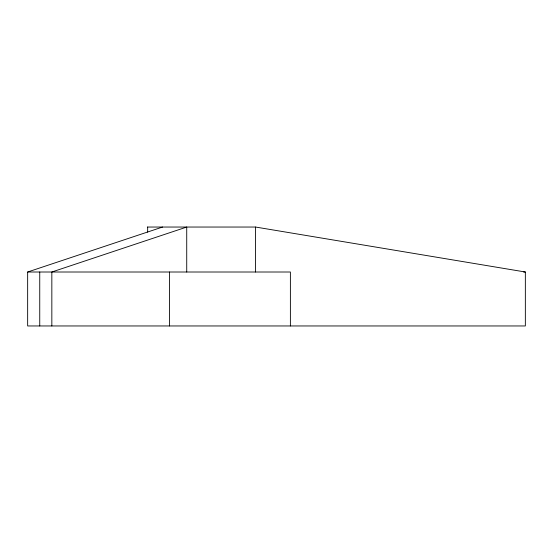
<?xml version="1.0" encoding="UTF-8"?>
<svg xmlns="http://www.w3.org/2000/svg" width="553" height="553" viewBox="0 0 553 553"><rect width="100%" height="100%" fill="white"/><g stroke="black" fill="none" stroke-linecap="round" stroke-linejoin="round"><path stroke-width="0.83" d="M147.492 227.041L255.569 227.041L525.35 272.007L525.35 325.959L27.65 325.959L27.65 272.007L162.541 227.041M27.65 272.007L290.387 272.007L290.387 325.959M523.622 272.007L525.35 272.007M255.569 227.041L255.569 272.007M186.727 272.007L186.727 227.041L51.837 272.007L51.837 325.959M169.55 272.007L169.55 325.959M147.658 227.041L147.658 232.129M39.747 272.007L39.747 325.959"/></g></svg>
